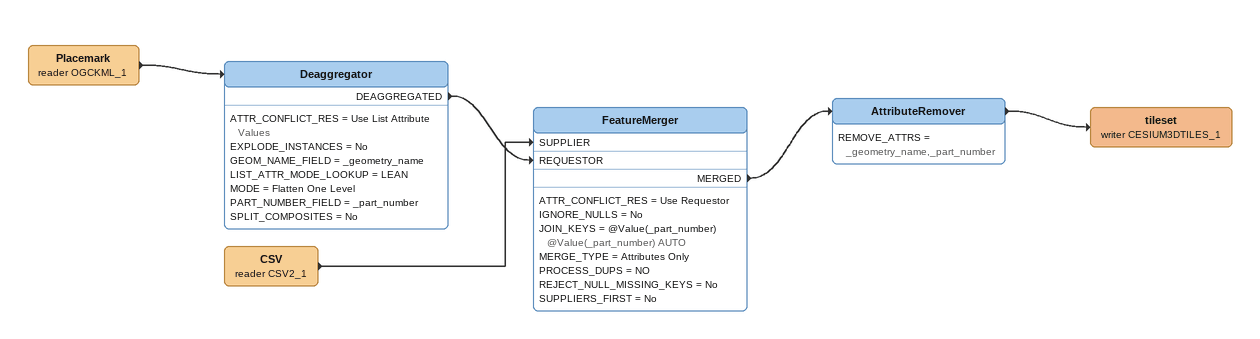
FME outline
Placemark (reader OGCKML_1)
    -> Deaggregator
Deaggregator
    ATTR_CONFLICT_RES = Use List Attribute Values
    EXPLODE_INSTANCES = No
    GEOM_NAME_FIELD = _geometry_name
    LIST_ATTR_MODE_LOOKUP = LEAN
    MODE = Flatten One Level
    PART_NUMBER_FIELD = _part_number
    SPLIT_COMPOSITES = No
    DEAGGREGATED -> FeatureMerger [REQUESTOR]
CSV (reader CSV2_1)
    -> FeatureMerger [SUPPLIER]
FeatureMerger
    ATTR_CONFLICT_RES = Use Requestor
    IGNORE_NULLS = No
    JOIN_KEYS = @Value(_part_number) @Value(_part_number) AUTO
    MERGE_TYPE = Attributes Only
    PROCESS_DUPS = NO
    REJECT_NULL_MISSING_KEYS = No
    SUPPLIERS_FIRST = No
    MERGED -> AttributeRemover
AttributeRemover
    REMOVE_ATTRS = _geometry_name,_part_number
    -> tileset (writer CESIUM3DTILES_1)
tileset (writer CESIUM3DTILES_1)
